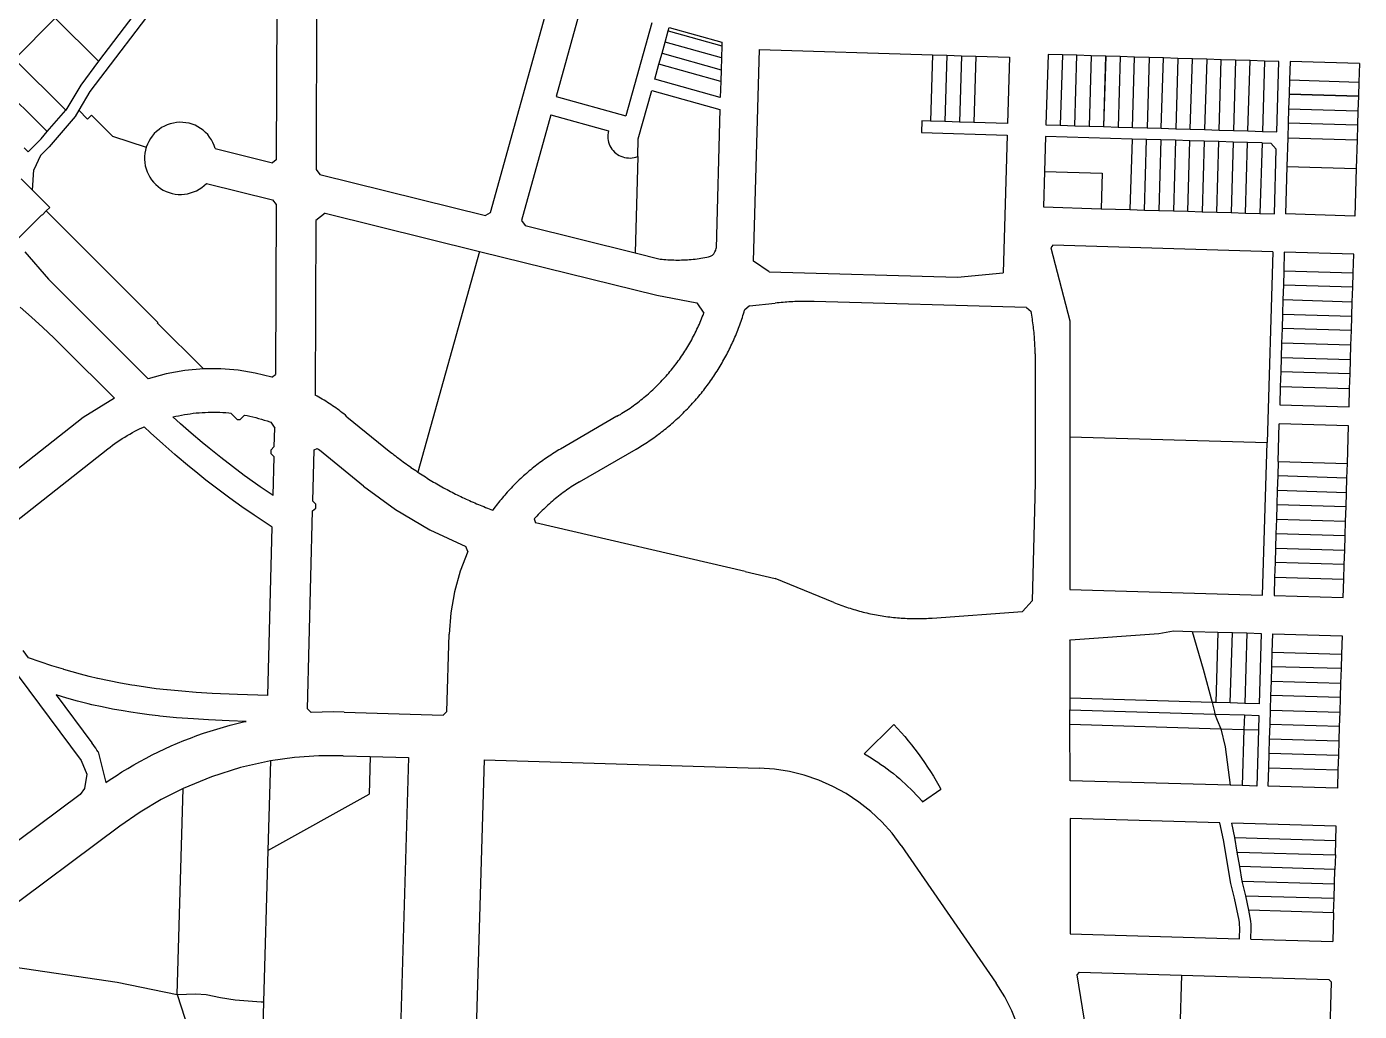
# Model space of a CAD drawing. Header units: inches. Extents: x 486468 to 494399, y 5455955 to 5460553.
# Drawn here: x 492031 to 492734, y 5458121 to 5458640 of the extents above; entities that cross this region are included whole.
import ezdxf

# ---------------------------------------------------------------- set-up
doc = ezdxf.new("R2010")
doc.units = ezdxf.units.IN
doc.header["$MEASUREMENT"] = 0
doc.layers.add('ParcelLines', color=10, linetype='Continuous')

msp = doc.modelspace()

# ---------------------------------------------------------------- linework, layer by layer
at = {"layer": 'ParcelLines', "color": 1}
for p, q in [((492183.689, 5458675.994), (492183.339, 5458565.044)), ((492105.392, 5458660.692), (492064.024, 5458606.245)), ((492306.736, 5458655.597), (492275.186, 5458542.296)), ((492162.641, 5458651.294), (492162.339, 5458570.243)), ((492323.294, 5458651.335), (492310.005, 5458603.638)), ((492045.626, 5458644.958), (492024.182, 5458623.314)), ((492045.626, 5458644.958), (492068.6, 5458622.182)), ((492087.166, 5458646.618), (492068.6, 5458622.182)), ((492360.453, 5458642.546), (492346.753, 5458593.422)), ((492367.553, 5458632.298), (492369.193, 5458638.198)), ((492369.193, 5458638.198), (492369.683, 5458639.948)), ((492369.193, 5458638.198), (492397.382, 5458630.299)), ((492369.683, 5458639.948), (492397.432, 5458632.199)), ((492364.283, 5458620.598), (492365.923, 5458626.448)), ((492365.923, 5458626.448), (492367.553, 5458632.298)), ((492397.212, 5458624.059), (492367.553, 5458632.298)), ((492397.382, 5458630.299), (492397.212, 5458624.059)), ((492397.432, 5458632.199), (492397.382, 5458630.299)), ((492414.246, 5458516.847), (492417.403, 5458628.33)), ((492417.403, 5458628.33), (492508.603, 5458625.61)), ((492024.182, 5458623.314), (492051.262, 5458596.496)), ((492068.6, 5458622.182), (492059.143, 5458609.575)), ((492362.083, 5458612.698), (492364.283, 5458620.598)), ((492396.862, 5458611.509), (492364.283, 5458620.598)), ((492397.212, 5458624.059), (492397.032, 5458617.749)), ((492508.603, 5458625.61), (492507.621, 5458590.588)), ((492508.603, 5458625.61), (492516.235, 5458625.382)), ((492516.235, 5458625.382), (492515.184, 5458590.362)), ((492516.235, 5458625.382), (492523.871, 5458625.155)), ((492523.871, 5458625.155), (492531.445, 5458624.929)), ((492531.445, 5458624.929), (492530.361, 5458589.909)), ((492531.445, 5458624.929), (492549.312, 5458624.396)), ((492549.312, 5458624.396), (492548.275, 5458589.373)), ((492569.574, 5458625.802), (492568.474, 5458588.652)), ((492577.174, 5458625.572), (492569.574, 5458625.802)), ((492577.174, 5458625.572), (492576.074, 5458588.422)), ((492584.823, 5458625.342), (492577.174, 5458625.572)), ((492583.724, 5458588.192), (492584.823, 5458625.342)), ((492592.423, 5458625.102), (492584.823, 5458625.342)), ((492592.423, 5458625.102), (492591.324, 5458587.972)), ((492600.023, 5458624.873), (492592.423, 5458625.102)), ((492600.023, 5458624.873), (492598.924, 5458587.743)), ((492599.018, 5458587.74), (492600.023, 5458624.873)), ((492607.673, 5458624.643), (492600.023, 5458624.873)), ((492607.673, 5458624.643), (492606.573, 5458587.513)), ((492615.272, 5458624.413), (492607.673, 5458624.643)), ((492614.173, 5458587.283), (492615.272, 5458624.413)), ((492622.922, 5458624.183), (492615.272, 5458624.413)), ((492622.922, 5458624.183), (492621.822, 5458587.053)), ((492630.522, 5458623.953), (492622.922, 5458624.183)), ((492629.372, 5458586.833), (492630.522, 5458623.953)), ((492638.121, 5458623.723), (492630.522, 5458623.953)), ((492638.121, 5458623.723), (492636.972, 5458586.603)), ((492645.771, 5458623.493), (492638.121, 5458623.723)), ((492644.622, 5458586.373), (492645.771, 5458623.493)), ((492653.371, 5458623.263), (492645.771, 5458623.493)), ((492653.371, 5458623.263), (492652.222, 5458586.144)), ((492661.02, 5458623.024), (492653.371, 5458623.263)), ((492659.822, 5458585.914), (492661.02, 5458623.024)), ((492668.57, 5458622.794), (492661.02, 5458623.024)), ((492668.57, 5458622.794), (492667.471, 5458585.684)), ((492676.17, 5458622.564), (492668.57, 5458622.794)), ((492675.071, 5458585.464), (492676.17, 5458622.564)), ((492683.82, 5458622.334), (492676.17, 5458622.564)), ((492683.82, 5458622.334), (492682.721, 5458585.234)), ((492691.42, 5458622.103), (492683.82, 5458622.334)), ((492690.32, 5458585.004), (492691.42, 5458622.103)), ((492697.315, 5458622.1), (492697.022, 5458612.355)), ((492733.861, 5458621.014), (492697.315, 5458622.1)), ((492733.861, 5458621.014), (492733.567, 5458611.266)), ((492013.676, 5458612.711), (492041.502, 5458585.149)), ((492396.632, 5458603.049), (492362.083, 5458612.698)), ((492397.032, 5458617.749), (492396.862, 5458611.509)), ((492697.022, 5458612.355), (492696.801, 5458605.046)), ((492697.022, 5458612.355), (492733.567, 5458611.266)), ((492059.143, 5458609.575), (492051.262, 5458596.496)), ((492064.024, 5458606.245), (492058.162, 5458596.328)), ((492353.338, 5458581.356), (492360.443, 5458606.822)), ((492360.443, 5458606.822), (492396.432, 5458596.799)), ((492396.862, 5458611.509), (492396.632, 5458603.049)), ((492696.801, 5458605.046), (492696.792, 5458604.741)), ((492696.801, 5458605.046), (492733.346, 5458603.954)), ((492733.567, 5458611.266), (492733.346, 5458603.954)), ((492310.005, 5458603.638), (492346.753, 5458593.422)), ((492696.792, 5458604.741), (492696.563, 5458597.128)), ((492733.336, 5458603.65), (492696.792, 5458604.741)), ((492733.336, 5458603.65), (492733.106, 5458596.034)), ((492733.346, 5458603.954), (492733.336, 5458603.65)), ((492041.502, 5458585.149), (492051.262, 5458596.496)), ((492056.22, 5458593.043), (492042.431, 5458577.125)), ((492058.162, 5458596.328), (492056.22, 5458593.043)), ((492062.811, 5458591.679), (492058.162, 5458596.328)), ((492064.871, 5458593.741), (492062.811, 5458591.679)), ((492075.873, 5458582.751), (492064.871, 5458593.741)), ((492307.286, 5458593.883), (492291.776, 5458538.228)), ((492307.286, 5458593.883), (492337.596, 5458585.486)), ((492396.432, 5458596.799), (492394.382, 5458523.699)), ((492696.563, 5458597.128), (492696.333, 5458589.514)), ((492696.563, 5458597.128), (492733.106, 5458596.034)), ((492733.106, 5458596.034), (492732.876, 5458588.418)), ((492038.234, 5458581.351), (492041.502, 5458585.149)), ((492503.055, 5458590.724), (492502.884, 5458584.633)), ((492502.884, 5458584.633), (492548.095, 5458583.282)), ((492507.621, 5458590.588), (492503.055, 5458590.724)), ((492515.184, 5458590.362), (492507.621, 5458590.588)), ((492522.804, 5458590.135), (492515.184, 5458590.362)), ((492530.361, 5458589.909), (492522.804, 5458590.135)), ((492548.275, 5458589.373), (492530.361, 5458589.909)), ((492568.474, 5458588.652), (492576.074, 5458588.422)), ((492576.074, 5458588.422), (492583.724, 5458588.192)), ((492583.724, 5458588.192), (492591.324, 5458587.972)), ((492591.324, 5458587.972), (492598.924, 5458587.743)), ((492598.924, 5458587.743), (492599.018, 5458587.74)), ((492599.018, 5458587.74), (492606.573, 5458587.513)), ((492606.573, 5458587.513), (492614.173, 5458587.283)), ((492614.173, 5458587.283), (492621.822, 5458587.053)), ((492621.822, 5458587.053), (492629.372, 5458586.833)), ((492629.372, 5458586.833), (492636.972, 5458586.603)), ((492636.972, 5458586.603), (492644.622, 5458586.373)), ((492644.622, 5458586.373), (492652.222, 5458586.144)), ((492652.222, 5458586.144), (492659.822, 5458585.914)), ((492659.822, 5458585.914), (492667.471, 5458585.684)), ((492667.471, 5458585.684), (492675.071, 5458585.464)), ((492675.071, 5458585.464), (492682.721, 5458585.234)), ((492682.721, 5458585.234), (492690.32, 5458585.004)), ((492696.333, 5458589.514), (492696.104, 5458581.901)), ((492732.876, 5458588.418), (492696.333, 5458589.514)), ((492732.876, 5458588.418), (492732.646, 5458580.802)), ((492038.234, 5458581.351), (492031.465, 5458574.507)), ((492042.431, 5458577.125), (492037.907, 5458572.534)), ((492075.873, 5458582.751), (492093.769, 5458576.894)), ((492353.076, 5458572.017), (492353.338, 5458581.356)), ((492548.095, 5458583.282), (492545.947, 5458510.698)), ((492568.274, 5458582.552), (492567.725, 5458564.102)), ((492614.023, 5458581.183), (492568.274, 5458582.552)), ((492614.023, 5458581.183), (492612.824, 5458543.983)), ((492621.622, 5458580.953), (492614.023, 5458581.183)), ((492620.474, 5458543.753), (492621.622, 5458580.953)), ((492629.172, 5458580.733), (492621.622, 5458580.953)), ((492629.172, 5458580.733), (492628.073, 5458543.533)), ((492636.822, 5458580.503), (492629.172, 5458580.733)), ((492636.822, 5458580.503), (492635.722, 5458543.303)), ((492644.422, 5458580.273), (492636.822, 5458580.503)), ((492643.322, 5458543.074), (492644.422, 5458580.273)), ((492652.022, 5458580.044), (492644.422, 5458580.273)), ((492652.022, 5458580.044), (492650.922, 5458542.844)), ((492659.672, 5458579.814), (492652.022, 5458580.044)), ((492658.572, 5458542.614), (492659.672, 5458579.814)), ((492667.272, 5458579.584), (492659.672, 5458579.814)), ((492667.272, 5458579.584), (492666.172, 5458542.384)), ((492674.921, 5458579.354), (492667.272, 5458579.584)), ((492673.822, 5458542.154), (492674.921, 5458579.354)), ((492682.521, 5458579.134), (492674.921, 5458579.354)), ((492682.521, 5458579.134), (492681.421, 5458541.934)), ((492682.521, 5458579.134), (492687.088, 5458578.996)), ((492687.088, 5458578.996), (492690.03, 5458575.83)), ((492696.104, 5458581.901), (492695.644, 5458566.673)), ((492696.104, 5458581.901), (492732.646, 5458580.802)), ((492732.646, 5458580.802), (492732.186, 5458565.564)), ((492029.334, 5458576.618), (492031.465, 5458574.507)), ((492037.907, 5458572.534), (492034.443, 5458564.893)), ((492130.098, 5458576.232), (492160.39, 5458568.693)), ((492162.339, 5458570.243), (492160.39, 5458568.693)), ((492353.076, 5458572.017), (492351.656, 5458521.175)), ((492689.021, 5458541.704), (492690.03, 5458575.83)), ((492033.638, 5458554.268), (492034.443, 5458564.893)), ((492183.339, 5458565.044), (492185.239, 5458562.544)), ((492567.725, 5458564.102), (492567.176, 5458545.352)), ((492567.725, 5458564.102), (492598.224, 5458563.153)), ((492695.644, 5458566.673), (492694.892, 5458541.7)), ((492695.644, 5458566.673), (492732.186, 5458565.564)), ((492732.186, 5458565.564), (492731.431, 5458540.583)), ((492027.646, 5458560.253), (492033.638, 5458554.268)), ((492125.501, 5458557.805), (492160.34, 5458549.168)), ((492185.239, 5458562.544), (492272.736, 5458540.846)), ((492033.638, 5458554.268), (492042.765, 5458545.151)), ((492160.34, 5458549.168), (492162.275, 5458546.686)), ((492038.735, 5458541.115), (492040.96, 5458543.339)), ((492042.765, 5458545.151), (492040.96, 5458543.339)), ((492040.96, 5458543.339), (492099.855, 5458484.496)), ((492162.275, 5458546.686), (492161.999, 5458457.001)), ((492188.139, 5458542.094), (492183.189, 5458538.243)), ((492188.139, 5458542.094), (492269.536, 5458521.945)), ((492275.186, 5458542.296), (492272.736, 5458540.846)), ((492567.176, 5458545.352), (492597.624, 5458544.443)), ((492597.624, 5458544.443), (492612.824, 5458543.983)), ((492612.824, 5458543.983), (492620.474, 5458543.753)), ((492620.474, 5458543.753), (492628.073, 5458543.533)), ((492628.073, 5458543.533), (492635.722, 5458543.303)), ((492635.722, 5458543.303), (492643.322, 5458543.074)), ((492643.322, 5458543.074), (492650.922, 5458542.844)), ((492650.922, 5458542.844), (492658.572, 5458542.614)), ((492658.572, 5458542.614), (492666.172, 5458542.384)), ((492666.172, 5458542.384), (492673.822, 5458542.154)), ((492673.822, 5458542.154), (492681.421, 5458541.934)), ((492681.421, 5458541.934), (492689.021, 5458541.704)), ((492731.431, 5458540.583), (492694.892, 5458541.7)), ((492025.449, 5458528.101), (492038.592, 5458541.259)), ((492038.592, 5458541.259), (492038.735, 5458541.115)), ((492183.189, 5458538.243), (492182.888, 5458446.093)), ((492291.776, 5458538.228), (492293.636, 5458535.546)), ((492293.636, 5458535.546), (492351.656, 5458521.175)), ((492029.621, 5458521.646), (492042.097, 5458507.356)), ((492269.536, 5458521.945), (492237.117, 5458405.464)), ((492269.536, 5458521.945), (492363.183, 5458498.898)), ((492351.656, 5458521.175), (492364.883, 5458517.898)), ((492572.126, 5458525.202), (492570.976, 5458523.752)), ((492570.976, 5458523.752), (492581.025, 5458485.252)), ((492688.171, 5458521.654), (492572.126, 5458525.202)), ((492688.171, 5458521.654), (492685.224, 5458421.054)), ((492694.271, 5458521.454), (492693.981, 5458511.704)), ((492730.871, 5458520.403), (492694.271, 5458521.454)), ((492422.451, 5458511.179), (492414.246, 5458516.847)), ((492730.571, 5458510.603), (492730.871, 5458520.403)), ((492042.097, 5458507.356), (492094.726, 5458454.76)), ((492422.451, 5458511.179), (492521.878, 5458508.376)), ((492521.878, 5458508.376), (492545.947, 5458510.698)), ((492693.981, 5458511.704), (492693.751, 5458504.104)), ((492693.981, 5458511.704), (492730.571, 5458510.603)), ((492730.341, 5458503.003), (492730.571, 5458510.603)), ((492693.751, 5458504.104), (492693.522, 5458496.504)), ((492730.341, 5458503.003), (492693.751, 5458504.104)), ((492730.111, 5458495.403), (492730.341, 5458503.003)), ((492363.183, 5458498.898), (492384.233, 5458494.798)), ((492384.233, 5458494.798), (492387.883, 5458489.298)), ((492412.031, 5458493.149), (492409.481, 5458490.999)), ((492412.031, 5458493.149), (492425.681, 5458494.649)), ((492558.226, 5458492.352), (492446.23, 5458495.5)), ((492693.522, 5458496.504), (492693.292, 5458488.854)), ((492693.522, 5458496.504), (492730.111, 5458495.403)), ((492729.881, 5458487.753), (492730.111, 5458495.403)), ((492558.226, 5458492.352), (492560.626, 5458490.302)), ((492693.292, 5458488.854), (492693.073, 5458481.254)), ((492693.292, 5458488.854), (492729.881, 5458487.753)), ((492729.651, 5458480.153), (492729.881, 5458487.753)), ((492099.855, 5458484.496), (492099.562, 5458484.203)), ((492099.562, 5458484.203), (492123.864, 5458459.92)), ((492581.025, 5458485.252), (492581.027, 5458424.102)), ((492693.073, 5458481.254), (492692.843, 5458473.604)), ((492729.651, 5458480.153), (492693.073, 5458481.254)), ((492729.412, 5458472.503), (492729.651, 5458480.153)), ((492692.843, 5458473.604), (492692.623, 5458466.004)), ((492729.412, 5458472.503), (492692.843, 5458473.604)), ((492729.182, 5458464.903), (492729.412, 5458472.503)), ((492050.638, 5458470.787), (492077.025, 5458444.599)), ((492562.776, 5458467.902), (492562.827, 5458400.552)), ((492692.623, 5458466.004), (492692.393, 5458458.404)), ((492692.623, 5458466.004), (492729.182, 5458464.903)), ((492728.952, 5458457.303), (492729.182, 5458464.903)), ((492692.393, 5458458.404), (492692.163, 5458450.754)), ((492728.952, 5458457.303), (492692.393, 5458458.404)), ((492728.722, 5458449.653), (492728.952, 5458457.303)), ((492160.07, 5458455.566), (492161.999, 5458457.001)), ((492692.163, 5458450.754), (492691.873, 5458441.004)), ((492692.163, 5458450.754), (492728.722, 5458449.653)), ((492077.025, 5458444.599), (492060.446, 5458434.373)), ((492728.422, 5458439.903), (492728.722, 5458449.653)), ((492138.322, 5458436.655), (492141.688, 5458433.243)), ((492691.873, 5458441.004), (492728.422, 5458439.903)), ((492060.446, 5458434.373), (491988.291, 5458377.62)), ((492141.688, 5458433.243), (492143.235, 5458433.324)), ((492145.524, 5458435.607), (492143.235, 5458433.324)), ((492159.535, 5458431.779), (492161.551, 5458428.766)), ((492199.588, 5458434.743), (492222.788, 5458415.894)), ((492342.134, 5458434.947), (492312.385, 5458417.696)), ((492691.024, 5458411.154), (492691.623, 5458430.954)), ((492728.122, 5458429.853), (492691.623, 5458430.954)), ((492727.522, 5458410.053), (492728.122, 5458429.853)), ((492161.299, 5458418.969), (492161.551, 5458428.766)), ((492581.027, 5458424.102), (492685.224, 5458421.054)), ((492581.027, 5458424.102), (492581.077, 5458343.552)), ((492001.241, 5458360.986), (492073.391, 5458417.739)), ((492159.491, 5458417.154), (492159.444, 5458415.377)), ((492161.162, 5458413.655), (492159.444, 5458415.377)), ((492161.299, 5458418.969), (492159.491, 5458417.154)), ((492181.622, 5458390.259), (492182.314, 5458417.236)), ((492182.314, 5458417.236), (492183.902, 5458417.994)), ((492208.347, 5458398.161), (492185.135, 5458417.01)), ((492322.385, 5458400.396), (492352.184, 5458417.647)), ((492682.775, 5458340.554), (492685.224, 5458421.054)), ((492160.633, 5458393.173), (492161.162, 5458413.655)), ((492691.024, 5458411.154), (492690.794, 5458403.504)), ((492691.024, 5458411.154), (492727.522, 5458410.053)), ((492727.292, 5458402.403), (492727.522, 5458410.053)), ((492690.794, 5458403.504), (492690.564, 5458395.904)), ((492727.292, 5458402.403), (492690.794, 5458403.504)), ((492727.063, 5458394.803), (492727.292, 5458402.403)), ((492562.827, 5458400.552), (492562.577, 5458392.302)), ((492690.564, 5458395.904), (492690.324, 5458388.254)), ((492690.564, 5458395.904), (492727.063, 5458394.803)), ((492726.824, 5458387.203), (492727.063, 5458394.803)), ((492183.276, 5458388.654), (492181.622, 5458390.259)), ((492183.195, 5458386.417), (492183.276, 5458388.654)), ((492562.577, 5458392.302), (492561.128, 5458337.552)), ((492690.324, 5458388.254), (492690.094, 5458380.654)), ((492726.824, 5458387.203), (492690.324, 5458388.254)), ((492726.594, 5458379.554), (492726.824, 5458387.203)), ((492178.81, 5458280.619), (492181.488, 5458385.01)), ((492181.488, 5458385.01), (492183.195, 5458386.417)), ((492690.094, 5458380.654), (492689.864, 5458372.954)), ((492690.094, 5458380.654), (492726.594, 5458379.554)), ((492157.917, 5458287.732), (492160.204, 5458376.54)), ((492409.682, 5458353.099), (492299.086, 5458378.786)), ((492689.864, 5458372.954), (492689.634, 5458365.354)), ((492726.364, 5458371.954), (492689.864, 5458372.954)), ((492726.364, 5458371.954), (492726.594, 5458379.554)), ((492263.465, 5458363.705), (492262.426, 5458366.268)), ((492726.134, 5458364.304), (492726.364, 5458371.954)), ((492689.634, 5458365.354), (492689.404, 5458357.754)), ((492689.634, 5458365.354), (492726.134, 5458364.304)), ((492725.904, 5458356.705), (492726.134, 5458364.304)), ((492409.682, 5458353.099), (492425.582, 5458349.398)), ((492689.404, 5458357.754), (492689.174, 5458350.104)), ((492725.904, 5458356.705), (492689.404, 5458357.754)), ((492725.674, 5458349.105), (492725.904, 5458356.705)), ((492456.481, 5458336.799), (492425.582, 5458349.398)), ((492689.174, 5458350.104), (492688.875, 5458340.354)), ((492689.174, 5458350.104), (492725.674, 5458349.105)), ((492725.374, 5458339.305), (492725.674, 5458349.105)), ((492581.077, 5458343.552), (492682.775, 5458340.554)), ((492688.875, 5458340.354), (492725.374, 5458339.305)), ((492508.48, 5458328.551), (492556.029, 5458332.052)), ((492561.128, 5458337.552), (492556.029, 5458332.052)), ((492252.392, 5458279.316), (492253.612, 5458320.016)), ((492581.129, 5458316.453), (492581.429, 5458317.053)), ((492581.429, 5458317.053), (492627.977, 5458320.454)), ((492627.977, 5458320.454), (492635.777, 5458321.804)), ((492635.777, 5458321.804), (492645.577, 5458321.514)), ((492645.577, 5458321.514), (492659.226, 5458321.114)), ((492659.226, 5458321.114), (492658.128, 5458283.985)), ((492659.226, 5458321.114), (492666.876, 5458320.894)), ((492665.777, 5458283.754), (492666.876, 5458320.894)), ((492666.876, 5458320.894), (492674.476, 5458320.674)), ((492674.476, 5458320.674), (492673.377, 5458283.534)), ((492674.476, 5458320.674), (492682.076, 5458320.454)), ((492682.076, 5458320.454), (492681.027, 5458283.304)), ((492687.886, 5458310.554), (492688.176, 5458320.254)), ((492688.176, 5458320.254), (492724.774, 5458319.205)), ((492724.774, 5458319.205), (492724.475, 5458309.455)), ((492028.541, 5458311.437), (492031.456, 5458307.614)), ((492581.129, 5458316.453), (492581.13, 5458286.254)), ((492687.656, 5458302.854), (492687.886, 5458310.554)), ((492687.886, 5458310.554), (492724.475, 5458309.455)), ((492020.537, 5458305.65), (492059.45, 5458253.497)), ((492687.436, 5458295.254), (492687.656, 5458302.854)), ((492724.235, 5458301.855), (492687.656, 5458302.854)), ((492724.475, 5458309.455), (492724.235, 5458301.855)), ((492724.235, 5458301.855), (492723.996, 5458294.205)), ((492687.207, 5458287.654), (492687.436, 5458295.254)), ((492687.436, 5458295.254), (492723.996, 5458294.205)), ((492723.996, 5458294.205), (492723.766, 5458286.605)), ((492046.176, 5458287.994), (492065.004, 5458262.76)), ((492157.917, 5458287.732), (492141.905, 5458288.228)), ((492581.13, 5458286.254), (492581.131, 5458280.154)), ((492656.129, 5458284.045), (492581.13, 5458286.254)), ((492658.128, 5458283.985), (492656.129, 5458284.045)), ((492665.777, 5458283.754), (492658.128, 5458283.985)), ((492673.377, 5458283.534), (492665.777, 5458283.754)), ((492681.027, 5458283.304), (492673.377, 5458283.534)), ((492686.977, 5458280.004), (492687.207, 5458287.654)), ((492723.766, 5458286.605), (492687.207, 5458287.654)), ((492723.766, 5458286.605), (492723.526, 5458278.955)), ((492178.81, 5458280.619), (492180.754, 5458278.737)), ((492198.247, 5458278.94), (492250.334, 5458277.378)), ((492250.334, 5458277.378), (492252.392, 5458279.316)), ((492581.151, 5458272.504), (492581.131, 5458280.154)), ((492581.131, 5458280.154), (492657.689, 5458277.885)), ((492657.689, 5458277.885), (492673.177, 5458277.424)), ((492673.177, 5458277.424), (492672.948, 5458269.825)), ((492673.177, 5458277.424), (492680.827, 5458277.204)), ((492680.827, 5458277.204), (492680.597, 5458269.604)), ((492686.747, 5458272.404), (492686.977, 5458280.004)), ((492686.977, 5458280.004), (492723.526, 5458278.955)), ((492723.526, 5458278.955), (492723.286, 5458271.355)), ((492146.434, 5458274.055), (492137.434, 5458274.361)), ((492472.63, 5458256.896), (492488.182, 5458272.419)), ((492581.151, 5458272.504), (492660.769, 5458270.185)), ((492581.234, 5458242.755), (492581.151, 5458272.504)), ((492660.769, 5458270.185), (492672.948, 5458269.825)), ((492672.948, 5458269.825), (492672.029, 5458240.175)), ((492672.948, 5458269.825), (492680.597, 5458269.604)), ((492680.597, 5458269.604), (492679.679, 5458239.955)), ((492686.517, 5458264.754), (492686.747, 5458272.404)), ((492723.286, 5458271.355), (492686.747, 5458272.404)), ((492723.286, 5458271.355), (492723.056, 5458263.755)), ((492686.298, 5458257.154), (492686.517, 5458264.754)), ((492686.517, 5458264.754), (492723.056, 5458263.755)), ((492723.056, 5458263.755), (492722.816, 5458256.105)), ((492059.45, 5458253.497), (492062.323, 5458246.284)), ((492068.373, 5458257.965), (492072.321, 5458241.726)), ((492197.557, 5458255.96), (492211.833, 5458255.532)), ((492211.833, 5458255.532), (492211.269, 5458235.721)), ((492211.833, 5458255.532), (492232.159, 5458254.922)), ((492232.159, 5458254.922), (492227.434, 5458097.34)), ((492272.125, 5458253.724), (492267.402, 5458096.19)), ((492272.125, 5458253.724), (492417.213, 5458249.373)), ((492686.069, 5458249.555), (492686.298, 5458257.154)), ((492722.816, 5458256.105), (492686.298, 5458257.154)), ((492722.816, 5458256.105), (492722.576, 5458248.505)), ((492062.323, 5458246.284), (492061.204, 5458238.599)), ((492159.278, 5458253.176), (492157.935, 5458205.979)), ((492685.779, 5458239.805), (492686.069, 5458249.555)), ((492686.069, 5458249.555), (492722.576, 5458248.505)), ((492722.576, 5458248.505), (492722.276, 5458238.755)), ((492665.63, 5458240.355), (492581.234, 5458242.755)), ((492672.029, 5458240.175), (492665.63, 5458240.355)), ((492679.679, 5458239.955), (492672.029, 5458240.175)), ((492722.276, 5458238.755), (492685.779, 5458239.805)), ((492058.79, 5458235.542), (491883.253, 5458104.574)), ((492061.204, 5458238.599), (492058.79, 5458235.542)), ((492110.036, 5458130.009), (492113.13, 5458238.669)), ((492157.935, 5458205.979), (492211.269, 5458235.721)), ((492503.385, 5458231.609), (492513.044, 5458238.38)), ((492079.857, 5458218.837), (492005.359, 5458163.253)), ((492581.238, 5458222.879), (492581.26, 5458161.925)), ((492660.278, 5458220.593), (492581.238, 5458222.879)), ((492662.134, 5458211.622), (492660.278, 5458220.593)), ((492721.645, 5458218.818), (492666.538, 5458220.412)), ((492668.123, 5458212.747), (492666.538, 5458220.412)), ((492721.418, 5458211.206), (492721.645, 5458218.818)), ((492666.041, 5458188.534), (492662.134, 5458211.622)), ((492668.123, 5458212.747), (492721.418, 5458211.206)), ((492669.418, 5458205.09), (492668.123, 5458212.747)), ((492721.19, 5458203.593), (492721.418, 5458211.206)), ((492157.935, 5458205.979), (492155.661, 5458126.13)), ((492492.136, 5458208.595), (492542.287, 5458135.901)), ((492669.418, 5458205.09), (492721.19, 5458203.593)), ((492670.714, 5458197.434), (492669.418, 5458205.09)), ((492720.963, 5458195.98), (492670.714, 5458197.434)), ((492672.009, 5458189.777), (492670.714, 5458197.434)), ((492721.19, 5458203.593), (492720.963, 5458195.98)), ((492720.736, 5458188.368), (492720.963, 5458195.98)), ((492667.973, 5458180.746), (492666.041, 5458188.534)), ((492672.009, 5458189.777), (492720.736, 5458188.368)), ((492673.914, 5458182.103), (492672.009, 5458189.777)), ((492720.509, 5458180.755), (492720.736, 5458188.368)), ((492670.367, 5458169.282), (492667.973, 5458180.746)), ((492673.914, 5458182.103), (492720.509, 5458180.755)), ((492675.514, 5458174.437), (492673.914, 5458182.103)), ((492720.281, 5458173.142), (492720.509, 5458180.755)), ((492720.281, 5458173.142), (492675.514, 5458174.437)), ((492676.331, 5458170.527), (492675.514, 5458174.437)), ((492720.281, 5458173.142), (492719.827, 5458157.924)), ((492581.26, 5458161.925), (492670.543, 5458159.347)), ((492670.543, 5458159.347), (492670.716, 5458165.342)), ((492676.634, 5458159.171), (492676.807, 5458165.166)), ((492676.634, 5458159.171), (492719.827, 5458157.924)), ((492018.791, 5458145.251), (492078.425, 5458136.58)), ((492586.035, 5458141.783), (492584.78, 5458140.348)), ((492586.035, 5458141.783), (492639.975, 5458140.22)), ((492078.425, 5458136.58), (492110.036, 5458130.009)), ((492584.78, 5458140.348), (492595.216, 5458076.324)), ((492639.975, 5458140.22), (492639.131, 5458110.992)), ((492639.975, 5458140.22), (492717.732, 5458137.969)), ((492717.288, 5458072.789), (492719.186, 5458136.427)), ((492717.732, 5458137.969), (492719.186, 5458136.427)), ((492110.036, 5458130.009), (492141.439, 5458034.189)), ((492155.661, 5458126.13), (492154.901, 5458099.426))]:
    msp.add_line(p, q, dxfattribs=at)
for points in [[(492365.923, 5458626.448), (492365.933, 5458626.448), (492397.032, 5458617.749)], [(492523.871, 5458625.155), (492523.876, 5458625.002), (492522.804, 5458590.135)], [(492130.098, 5458576.232), (492129.57, 5458577.816), (492128.906, 5458579.347), (492128.109, 5458580.815), (492127.187, 5458582.206), (492126.146, 5458583.511), (492124.994, 5458584.72), (492123.741, 5458585.823), (492122.396, 5458586.812), (492120.969, 5458587.678), (492119.471, 5458588.416), (492117.915, 5458589.02), (492116.311, 5458589.485), (492114.673, 5458589.807), (492113.013, 5458589.983), (492111.344, 5458590.014), (492109.678, 5458589.898), (492108.03, 5458589.635), (492106.41, 5458589.23), (492104.833, 5458588.683), (492103.309, 5458588), (492101.852, 5458587.186), (492100.471, 5458586.247), (492099.179, 5458585.191), (492097.984, 5458584.025), (492096.896, 5458582.758), (492095.923, 5458581.401), (492095.074, 5458579.964), (492094.354, 5458578.458), (492093.769, 5458576.894)], [(492337.596, 5458585.486), (492337.391, 5458584.493), (492337.273, 5458583.486), (492337.245, 5458582.472), (492337.307, 5458581.46), (492337.457, 5458580.458), (492337.695, 5458579.472), (492338.02, 5458578.511), (492338.427, 5458577.583), (492338.915, 5458576.694), (492339.479, 5458575.852), (492340.115, 5458575.062), (492340.818, 5458574.332), (492341.583, 5458573.666), (492342.404, 5458573.071), (492343.274, 5458572.55), (492344.186, 5458572.107), (492345.134, 5458571.747), (492346.11, 5458571.472), (492347.106, 5458571.284), (492348.115, 5458571.184), (492349.129, 5458571.174), (492350.14, 5458571.253), (492351.14, 5458571.421), (492352.121, 5458571.676), (492353.076, 5458572.017)], [(492093.769, 5458576.894), (492093.323, 5458575.306), (492093.017, 5458573.686), (492092.853, 5458572.045), (492092.831, 5458570.396), (492092.952, 5458568.751), (492093.216, 5458567.123), (492093.62, 5458565.525), (492094.161, 5458563.967), (492094.836, 5458562.462), (492095.638, 5458561.021), (492096.562, 5458559.655), (492097.601, 5458558.375), (492098.748, 5458557.189), (492099.993, 5458556.108), (492101.327, 5458555.138), (492102.74, 5458554.288), (492104.222, 5458553.564), (492105.76, 5458552.971), (492107.345, 5458552.514), (492108.963, 5458552.195), (492110.603, 5458552.019), (492112.251, 5458551.985), (492113.897, 5458552.095), (492115.527, 5458552.346), (492117.128, 5458552.739), (492118.69, 5458553.268), (492120.2, 5458553.932), (492121.647, 5458554.723), (492123.019, 5458555.638), (492124.307, 5458556.667), (492125.501, 5458557.805)], [(492598.224, 5458563.153), (492597.624, 5458544.453), (492597.624, 5458544.443)], [(492390.483, 5458519.048), (492391.513, 5458519.389), (492392.453, 5458519.949), (492393.232, 5458520.699), (492393.832, 5458521.609), (492394.222, 5458522.619), (492394.382, 5458523.699)], [(492364.883, 5458517.898), (492365.903, 5458517.788), (492366.933, 5458517.688), (492367.953, 5458517.598), (492368.983, 5458517.528), (492370.013, 5458517.468), (492371.043, 5458517.418), (492372.073, 5458517.388), (492373.093, 5458517.368), (492374.123, 5458517.358), (492375.153, 5458517.368), (492376.183, 5458517.388), (492377.213, 5458517.418), (492378.243, 5458517.468), (492379.273, 5458517.528), (492380.303, 5458517.598), (492381.323, 5458517.688), (492382.353, 5458517.788), (492383.373, 5458517.898), (492384.393, 5458518.018), (492385.413, 5458518.158), (492386.433, 5458518.308), (492387.453, 5458518.478), (492388.463, 5458518.658), (492389.473, 5458518.848), (492390.483, 5458519.048)], [(492027.232, 5458492.45), (492033.219, 5458487.18), (492039.119, 5458481.815), (492044.923, 5458476.348), (492050.638, 5458470.787)], [(492446.23, 5458495.5), (492445.2, 5458495.53), (492444.17, 5458495.55), (492443.14, 5458495.56), (492442.11, 5458495.56), (492441.08, 5458495.56), (492440.06, 5458495.55), (492439.031, 5458495.53), (492438.001, 5458495.51), (492436.971, 5458495.48), (492435.941, 5458495.44), (492434.911, 5458495.39), (492433.881, 5458495.34), (492432.861, 5458495.28), (492431.831, 5458495.209), (492430.801, 5458495.129), (492429.781, 5458495.049), (492428.751, 5458494.959), (492427.731, 5458494.869), (492426.701, 5458494.759), (492425.681, 5458494.649)], [(492342.134, 5458434.947), (492343.014, 5458435.467), (492343.894, 5458435.987), (492344.764, 5458436.517), (492345.624, 5458437.067), (492346.484, 5458437.617), (492347.344, 5458438.167), (492348.194, 5458438.737), (492349.034, 5458439.317), (492349.874, 5458439.897), (492350.704, 5458440.487), (492351.524, 5458441.087), (492352.354, 5458441.697), (492353.164, 5458442.307), (492353.974, 5458442.937), (492354.774, 5458443.567), (492355.574, 5458444.207), (492356.364, 5458444.847), (492357.144, 5458445.507), (492357.924, 5458446.167), (492358.693, 5458446.837), (492359.453, 5458447.518), (492360.213, 5458448.198), (492360.963, 5458448.888), (492361.703, 5458449.588), (492362.443, 5458450.298), (492363.173, 5458451.008), (492363.893, 5458451.728), (492364.613, 5458452.458), (492365.323, 5458453.188), (492366.023, 5458453.928), (492366.723, 5458454.678), (492367.403, 5458455.438), (492368.083, 5458456.198), (492368.763, 5458456.968), (492369.423, 5458457.738), (492370.083, 5458458.518), (492370.733, 5458459.308), (492371.373, 5458460.098), (492372.003, 5458460.898), (492372.633, 5458461.708), (492373.253, 5458462.518), (492373.863, 5458463.338), (492374.463, 5458464.158), (492375.063, 5458464.988), (492375.643, 5458465.828), (492376.223, 5458466.668), (492376.793, 5458467.518), (492377.353, 5458468.368), (492377.913, 5458469.228), (492378.453, 5458470.088), (492378.993, 5458470.958), (492379.523, 5458471.828), (492380.043, 5458472.708), (492380.553, 5458473.588), (492381.053, 5458474.478), (492381.543, 5458475.368), (492382.033, 5458476.268), (492382.513, 5458477.178), (492382.973, 5458478.078), (492383.433, 5458478.998), (492383.883, 5458479.908), (492384.323, 5458480.828), (492384.753, 5458481.758), (492385.183, 5458482.688), (492385.593, 5458483.618), (492386.003, 5458484.558), (492386.393, 5458485.498), (492386.783, 5458486.438), (492387.153, 5458487.388), (492387.523, 5458488.338), (492387.883, 5458489.298)], [(492352.184, 5458417.647), (492353.064, 5458418.157), (492353.934, 5458418.677), (492354.794, 5458419.207), (492355.654, 5458419.747), (492356.514, 5458420.287), (492357.374, 5458420.837), (492358.224, 5458421.387), (492359.063, 5458421.947), (492359.903, 5458422.517), (492360.733, 5458423.097), (492361.573, 5458423.677), (492362.393, 5458424.268), (492363.213, 5458424.868), (492364.033, 5458425.468), (492364.843, 5458426.078), (492365.653, 5458426.688), (492366.453, 5458427.318), (492367.243, 5458427.948), (492368.033, 5458428.578), (492368.823, 5458429.218), (492369.603, 5458429.868), (492370.383, 5458430.518), (492371.153, 5458431.188), (492371.913, 5458431.848), (492372.673, 5458432.528), (492373.423, 5458433.198), (492374.173, 5458433.888), (492374.923, 5458434.578), (492375.653, 5458435.278), (492376.383, 5458435.978), (492377.113, 5458436.688), (492377.833, 5458437.408), (492378.543, 5458438.128), (492379.253, 5458438.848), (492379.953, 5458439.578), (492380.653, 5458440.318), (492381.343, 5458441.068), (492382.023, 5458441.818), (492382.703, 5458442.568), (492383.373, 5458443.328), (492384.043, 5458444.098), (492384.703, 5458444.868), (492385.353, 5458445.638), (492386.003, 5458446.418), (492386.643, 5458447.208), (492387.283, 5458447.998), (492387.903, 5458448.798), (492388.523, 5458449.598), (492389.143, 5458450.408), (492389.753, 5458451.218), (492390.353, 5458452.038), (492390.943, 5458452.858), (492391.533, 5458453.688), (492392.113, 5458454.518), (492392.693, 5458455.348), (492393.263, 5458456.188), (492393.823, 5458457.038), (492394.373, 5458457.888), (492394.923, 5458458.738), (492395.463, 5458459.598), (492395.993, 5458460.458), (492396.523, 5458461.329), (492397.043, 5458462.199), (492397.553, 5458463.079), (492398.063, 5458463.959), (492398.563, 5458464.839), (492399.053, 5458465.729), (492399.532, 5458466.619), (492400.012, 5458467.519), (492400.482, 5458468.419), (492400.942, 5458469.319), (492401.392, 5458470.229), (492401.842, 5458471.139), (492402.282, 5458472.049), (492402.712, 5458472.969), (492403.142, 5458473.889), (492403.552, 5458474.819), (492403.962, 5458475.749), (492404.371, 5458476.679), (492404.761, 5458477.609), (492405.151, 5458478.549), (492405.531, 5458479.489), (492405.901, 5458480.429), (492406.261, 5458481.379), (492406.621, 5458482.329), (492406.971, 5458483.279), (492407.311, 5458484.239), (492407.641, 5458485.199), (492407.971, 5458486.159), (492408.291, 5458487.119), (492408.601, 5458488.089), (492408.901, 5458489.059), (492409.191, 5458490.029), (492409.481, 5458490.999)], [(492562.776, 5458467.902), (492562.766, 5458468.922), (492562.746, 5458469.952), (492562.716, 5458470.972), (492562.676, 5458472.002), (492562.636, 5458473.022), (492562.576, 5458474.042), (492562.516, 5458475.062), (492562.446, 5458476.092), (492562.376, 5458477.112), (492562.286, 5458478.132), (492562.196, 5458479.152), (492562.096, 5458480.172), (492561.986, 5458481.182), (492561.866, 5458482.202), (492561.736, 5458483.222), (492561.606, 5458484.232), (492561.456, 5458485.252), (492561.306, 5458486.262), (492561.146, 5458487.272), (492560.986, 5458488.282), (492560.806, 5458489.292), (492560.626, 5458490.302)], [(492123.864, 5458459.92), (492114.012, 5458459.058), (492104.275, 5458457.334), (492094.726, 5458454.76)], [(492160.07, 5458455.566), (492151.181, 5458457.754), (492142.144, 5458459.215), (492133.018, 5458459.938), (492123.864, 5458459.92)], [(492199.588, 5458434.743), (492198.818, 5458435.513), (492197.978, 5458436.173), (492197.148, 5458436.823), (492196.298, 5458437.463), (492195.448, 5458438.103), (492194.598, 5458438.723), (492193.728, 5458439.343), (492192.858, 5458439.953), (492191.988, 5458440.553), (492191.108, 5458441.153), (492190.218, 5458441.733), (492189.328, 5458442.313), (492188.428, 5458442.873), (492187.528, 5458443.433), (492186.618, 5458443.983), (492185.708, 5458444.523), (492184.788, 5458445.053), (492183.868, 5458445.583), (492182.938, 5458446.093), (492182.888, 5458446.093)], [(492107.784, 5458434.582), (492109.304, 5458434.939), (492110.83, 5458435.27), (492112.361, 5458435.574), (492113.898, 5458435.852), (492115.439, 5458436.102), (492116.985, 5458436.326), (492118.533, 5458436.522), (492120.086, 5458436.692), (492121.641, 5458436.834), (492123.198, 5458436.949), (492124.757, 5458437.037), (492126.317, 5458437.098), (492127.878, 5458437.132), (492129.439, 5458437.138), (492131.001, 5458437.117), (492132.561, 5458437.07), (492134.121, 5458436.994), (492135.679, 5458436.892), (492137.235, 5458436.762), (492138.322, 5458436.655)], [(492073.391, 5458417.739), (492074.622, 5458418.699), (492075.87, 5458419.638), (492077.134, 5458420.555), (492078.414, 5458421.449), (492079.709, 5458422.321), (492081.019, 5458423.17), (492082.343, 5458423.997), (492083.682, 5458424.8), (492085.035, 5458425.579), (492086.401, 5458426.335), (492087.78, 5458427.067), (492089.172, 5458427.775), (492090.576, 5458428.458), (492091.992, 5458429.117), (492092.617, 5458429.395)], [(492108.87, 5458414.783), (492102.4, 5458420.444), (492096.031, 5458426.216), (492092.617, 5458429.395)], [(492123.182, 5458421.154), (492117.472, 5458425.983), (492111.848, 5458430.911), (492107.784, 5458434.582)], [(492145.524, 5458435.607), (492146.932, 5458435.332), (492148.459, 5458435.006), (492149.98, 5458434.654), (492151.495, 5458434.275), (492153.003, 5458433.869), (492154.503, 5458433.438), (492155.996, 5458432.98), (492157.481, 5458432.496), (492158.957, 5458431.987), (492159.535, 5458431.779)], [(492145.435, 5458403.787), (492139.184, 5458408.44), (492133.014, 5458413.201), (492126.927, 5458418.07), (492123.182, 5458421.154)], [(492185.135, 5458417.01), (492184.726, 5458417.341), (492184.315, 5458417.669), (492183.902, 5458417.994)], [(492222.788, 5458415.894), (492223.628, 5458415.354), (492224.428, 5458414.714), (492225.228, 5458414.084), (492225.278, 5458414.044), (492226.027, 5458413.464), (492226.827, 5458412.834), (492227.637, 5458412.224), (492228.447, 5458411.604), (492229.267, 5458410.994), (492230.087, 5458410.394), (492230.907, 5458409.794), (492231.727, 5458409.194), (492232.557, 5458408.604), (492233.257, 5458408.114), (492233.397, 5458408.024), (492234.227, 5458407.434), (492235.067, 5458406.864), (492235.907, 5458406.284), (492236.747, 5458405.714), (492237.117, 5458405.464)], [(492312.385, 5458417.696), (492311.515, 5458417.186), (492310.646, 5458416.666), (492309.786, 5458416.146), (492308.926, 5458415.616), (492308.066, 5458415.076), (492307.216, 5458414.526), (492306.376, 5458413.976), (492305.536, 5458413.406), (492304.696, 5458412.846), (492303.866, 5458412.266), (492303.046, 5458411.686), (492302.226, 5458411.096), (492301.406, 5458410.496), (492300.596, 5458409.886), (492299.796, 5458409.276), (492298.996, 5458408.656), (492298.206, 5458408.036), (492297.416, 5458407.406), (492296.636, 5458406.766), (492295.856, 5458406.116), (492295.086, 5458405.466), (492294.316, 5458404.806), (492293.556, 5458404.136), (492292.806, 5458403.466), (492292.056, 5458402.786), (492291.316, 5458402.106), (492290.576, 5458401.406), (492289.846, 5458400.716), (492289.126, 5458400.005), (492288.406, 5458399.295), (492287.696, 5458398.575), (492286.986, 5458397.855), (492286.286, 5458397.125), (492285.596, 5458396.395), (492284.906, 5458395.655), (492284.226, 5458394.905), (492283.556, 5458394.145), (492282.886, 5458393.395), (492282.226, 5458392.625), (492281.576, 5458391.855), (492280.926, 5458391.085), (492280.286, 5458390.295), (492279.646, 5458389.515), (492279.026, 5458388.715), (492278.406, 5458387.925), (492277.786, 5458387.115), (492277.186, 5458386.305), (492276.586, 5458385.495)], [(492121.022, 5458404.696), (492115.467, 5458409.209), (492109.992, 5458413.818), (492108.87, 5458414.783)], [(492144.218, 5458387.273), (492137.81, 5458391.855), (492131.484, 5458396.549), (492125.239, 5458401.352), (492121.022, 5458404.696)], [(492160.633, 5458393.173), (492153.835, 5458397.811), (492147.118, 5458402.568), (492145.435, 5458403.787)], [(492237.117, 5458405.464), (492237.597, 5458405.154), (492238.447, 5458404.594), (492239.297, 5458404.044), (492240.157, 5458403.494), (492241.017, 5458402.944), (492241.877, 5458402.404), (492242.747, 5458401.874), (492243.617, 5458401.344), (492244.487, 5458400.814), (492245.357, 5458400.294), (492246.237, 5458399.774), (492247.117, 5458399.264), (492247.996, 5458398.754), (492248.886, 5458398.254), (492249.766, 5458397.754), (492250.666, 5458397.264), (492251.556, 5458396.774), (492252.446, 5458396.294), (492253.346, 5458395.814), (492254.246, 5458395.345), (492255.156, 5458394.875), (492256.056, 5458394.415), (492256.966, 5458393.955), (492257.876, 5458393.495), (492258.796, 5458393.055), (492259.706, 5458392.605), (492260.626, 5458392.165), (492261.546, 5458391.735), (492262.476, 5458391.305), (492263.396, 5458390.885), (492264.326, 5458390.465), (492265.256, 5458390.055), (492266.186, 5458389.645), (492267.126, 5458389.245), (492268.056, 5458388.845), (492268.996, 5458388.455), (492269.946, 5458388.065), (492270.886, 5458387.685), (492271.826, 5458387.305), (492272.776, 5458386.935), (492273.726, 5458386.565), (492274.676, 5458386.205), (492275.626, 5458385.845), (492276.586, 5458385.495)], [(492208.347, 5458398.161), (492225.28, 5458385.745), (492243.367, 5458375.079), (492262.426, 5458366.268)], [(492322.385, 5458400.396), (492321.495, 5458399.866), (492320.605, 5458399.336), (492319.725, 5458398.786), (492318.855, 5458398.236), (492317.985, 5458397.666), (492317.115, 5458397.096), (492316.265, 5458396.516), (492315.415, 5458395.926), (492314.565, 5458395.326), (492313.725, 5458394.716), (492312.895, 5458394.096), (492312.075, 5458393.476), (492311.255, 5458392.836), (492310.446, 5458392.196), (492309.636, 5458391.546), (492308.836, 5458390.886), (492308.046, 5458390.216), (492307.266, 5458389.536), (492306.486, 5458388.856), (492305.716, 5458388.156), (492304.956, 5458387.456), (492304.196, 5458386.746), (492303.456, 5458386.026), (492302.716, 5458385.306), (492301.976, 5458384.576), (492301.256, 5458383.836), (492300.536, 5458383.086), (492299.826, 5458382.326), (492299.126, 5458381.566), (492298.436, 5458380.796)], [(492160.204, 5458376.54), (492150.748, 5458382.806), (492144.218, 5458387.273)], [(492298.436, 5458380.796), (492299.086, 5458378.796), (492299.086, 5458378.786)], [(492263.465, 5458363.705), (492259.438, 5458353.188), (492256.437, 5458342.334), (492254.489, 5458331.243), (492253.612, 5458320.016)], [(492456.481, 5458336.799), (492457.431, 5458336.419), (492458.381, 5458336.049), (492459.331, 5458335.679), (492460.291, 5458335.329), (492461.251, 5458334.979), (492462.211, 5458334.64), (492463.181, 5458334.31), (492464.151, 5458333.99), (492465.121, 5458333.67), (492466.101, 5458333.37), (492467.081, 5458333.07), (492468.061, 5458332.79), (492469.041, 5458332.51), (492470.021, 5458332.24), (492471.011, 5458331.98), (492472.001, 5458331.72), (492472.991, 5458331.48), (492473.99, 5458331.24), (492474.98, 5458331.02), (492475.98, 5458330.8), (492476.98, 5458330.59), (492477.98, 5458330.39), (492478.99, 5458330.201), (492479.99, 5458330.021), (492481, 5458329.841), (492482, 5458329.681), (492483.01, 5458329.521), (492484.03, 5458329.381), (492485.04, 5458329.241), (492486.05, 5458329.111), (492487.06, 5458328.991), (492488.08, 5458328.881), (492489.1, 5458328.781), (492490.11, 5458328.691), (492491.13, 5458328.601), (492492.15, 5458328.531), (492493.17, 5458328.461), (492494.19, 5458328.401), (492495.21, 5458328.361), (492496.23, 5458328.321), (492497.25, 5458328.291), (492498.27, 5458328.271), (492499.29, 5458328.251), (492500.32, 5458328.251), (492501.34, 5458328.261), (492502.36, 5458328.271), (492503.38, 5458328.301), (492504.4, 5458328.331), (492505.42, 5458328.371), (492506.44, 5458328.421), (492507.46, 5458328.481), (492508.48, 5458328.551)], [(492645.577, 5458321.514), (492651.427, 5458301.634), (492656.129, 5458284.055), (492656.129, 5458284.045)], [(492049.988, 5458301.512), (492043.836, 5458303.418), (492037.718, 5458305.43), (492031.635, 5458307.55), (492031.456, 5458307.614)], [(492068.066, 5458296.724), (492063.562, 5458297.79), (492059.077, 5458298.934), (492054.613, 5458300.156), (492050.17, 5458301.457), (492049.988, 5458301.512)], [(492086.144, 5458293.139), (492080.13, 5458294.222), (492074.137, 5458295.409), (492068.166, 5458296.701), (492068.066, 5458296.724)], [(492104.573, 5458290.639), (492098.932, 5458291.291), (492093.303, 5458292.04), (492087.688, 5458292.888), (492086.144, 5458293.139)], [(492120.078, 5458289.334), (492112.438, 5458289.908), (492104.809, 5458290.615), (492104.573, 5458290.639)], [(492141.905, 5458288.228), (492128.558, 5458288.83), (492120.078, 5458289.334)], [(492063.142, 5458283.268), (492057.463, 5458284.756), (492051.807, 5458286.331), (492046.176, 5458287.994)], [(492081.499, 5458279.562), (492075.986, 5458280.558), (492070.492, 5458281.651), (492065.019, 5458282.839), (492063.142, 5458283.268)], [(492656.129, 5458284.045), (492657.389, 5458279.025), (492657.679, 5458277.905), (492657.689, 5458277.885)], [(492100.045, 5458276.923), (492095.211, 5458277.488), (492090.388, 5458278.138), (492085.576, 5458278.873), (492081.499, 5458279.562)], [(492118.615, 5458275.305), (492109.775, 5458275.99), (492100.949, 5458276.829), (492100.045, 5458276.923)], [(492137.434, 5458274.361), (492126.636, 5458274.832), (492118.615, 5458275.305)], [(492198.247, 5458278.94), (492192.415, 5458279.035), (492186.582, 5458278.967), (492180.754, 5458278.737)], [(492657.689, 5458277.885), (492658.879, 5458274.725), (492660.769, 5458270.185)], [(492072.321, 5458241.726), (492074.717, 5458243.364), (492077.783, 5458245.383), (492080.883, 5458247.348), (492084.019, 5458249.259), (492087.186, 5458251.113), (492090.386, 5458252.913), (492093.615, 5458254.657), (492096.876, 5458256.345), (492100.165, 5458257.974), (492103.482, 5458259.547), (492106.826, 5458261.062), (492110.196, 5458262.517), (492113.591, 5458263.913), (492117.009, 5458265.251), (492120.451, 5458266.527), (492123.915, 5458267.744), (492127.399, 5458268.9), (492130.903, 5458269.996), (492134.425, 5458271.029), (492137.964, 5458272.002), (492141.521, 5458272.913), (492145.092, 5458273.761), (492146.434, 5458274.055)], [(492488.182, 5458272.419), (492490.14, 5458270.32), (492492.061, 5458268.187), (492493.944, 5458266.02), (492495.79, 5458263.821), (492497.597, 5458261.591), (492499.364, 5458259.329), (492501.092, 5458257.036), (492502.779, 5458254.714), (492504.426, 5458252.363), (492506.031, 5458249.983), (492507.596, 5458247.577), (492509.117, 5458245.143), (492510.596, 5458242.682), (492512.031, 5458240.196), (492513.044, 5458238.38)], [(492660.769, 5458270.185), (492660.779, 5458270.155), (492663.129, 5458260.625), (492665.63, 5458240.355)], [(492068.373, 5458257.965), (492067.721, 5458258.94), (492067.058, 5458259.906), (492066.384, 5458260.865), (492065.699, 5458261.817), (492065.004, 5458262.76)], [(492197.557, 5458255.96), (492184.744, 5458255.905), (492171.964, 5458254.976), (492159.278, 5458253.176)], [(492472.63, 5458256.896), (492472.722, 5458256.844), (492474.494, 5458255.812), (492476.248, 5458254.749), (492477.983, 5458253.655), (492479.699, 5458252.532), (492481.394, 5458251.379), (492483.07, 5458250.197), (492484.724, 5458248.985), (492486.358, 5458247.744), (492487.969, 5458246.476), (492489.558, 5458245.179), (492491.124, 5458243.856), (492492.666, 5458242.504), (492494.185, 5458241.126), (492495.679, 5458239.722), (492497.149, 5458238.291), (492498.593, 5458236.836), (492500.012, 5458235.355), (492501.405, 5458233.85), (492502.771, 5458232.32), (492503.385, 5458231.609)], [(492159.278, 5458253.176), (492143.497, 5458249.675), (492128.076, 5458244.828), (492113.13, 5458238.669)], [(492492.136, 5458208.595), (492487.291, 5458215.015), (492481.917, 5458221), (492476.054, 5458226.506), (492469.743, 5458231.493), (492463.031, 5458235.925), (492455.966, 5458239.77), (492448.6, 5458243.001), (492440.986, 5458245.592), (492433.179, 5458247.527), (492425.235, 5458248.79), (492417.213, 5458249.373)], [(492113.13, 5458238.669), (492101.591, 5458232.83), (492090.482, 5458226.209), (492079.857, 5458218.837)], [(492670.716, 5458165.342), (492670.702, 5458166.663), (492670.586, 5458167.979), (492670.367, 5458169.282)], [(492676.807, 5458165.166), (492676.788, 5458166.964), (492676.629, 5458168.754), (492676.331, 5458170.527)], [(492557.832, 5458097.281), (492556.117, 5458105.495), (492553.683, 5458113.526), (492550.549, 5458121.311), (492546.741, 5458128.789), (492542.287, 5458135.901)], [(492110.036, 5458130.009), (492119.929, 5458130.299), (492125.394, 5458129.926), (492132.979, 5458128.429), (492140.631, 5458127.097), (492154.296, 5458126.168), (492155.661, 5458126.13)]]:
    msp.add_lwpolyline(points, dxfattribs=at)

doc.saveas('drawing.dxf')
